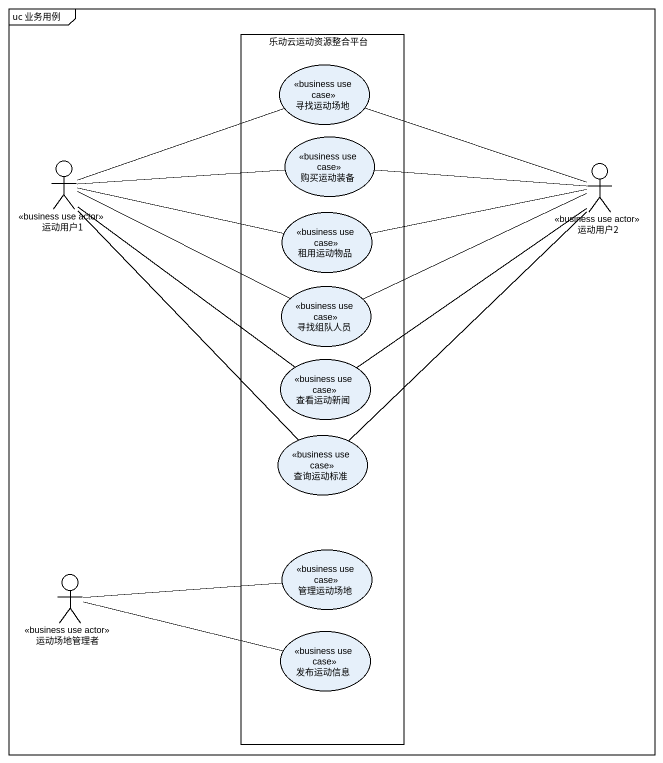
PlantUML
@startuml
mainframe uc 业务用例
rectangle 乐动云运动资源整合平台 {
  usecase 寻找运动场地 <<business use case>>
  usecase 购买运动装备 <<business use case>>
  usecase 租用运动物品 <<business use case>>
  usecase 寻找组队人员 <<business use case>>
  usecase 查看运动新闻 <<business use case>>
  usecase 查询运动标准 <<business use case>>
  usecase 管理运动场地 <<business use case>>
  usecase 发布运动信息 <<business use case>>
}
actor 运动用户1 <<business use actor>>
actor 运动用户2 <<business use actor>>
actor 运动场地管理者 <<business use actor>>
运动用户1 -right- 寻找运动场地
运动用户1 -right- 购买运动装备
运动用户1 -right- 租用运动物品
运动用户1 -right- 寻找组队人员
运动用户1 -- 查看运动新闻
运动用户1 -- 查询运动标准
运动用户2 -left- 寻找运动场地
运动用户2 -left- 购买运动装备
运动用户2 -left- 租用运动物品
运动用户2 -left- 寻找组队人员
运动用户2 -- 查看运动新闻
运动用户2 -- 查询运动标准
运动场地管理者 -right- 管理运动场地
运动场地管理者 -right- 发布运动信息
@enduml
